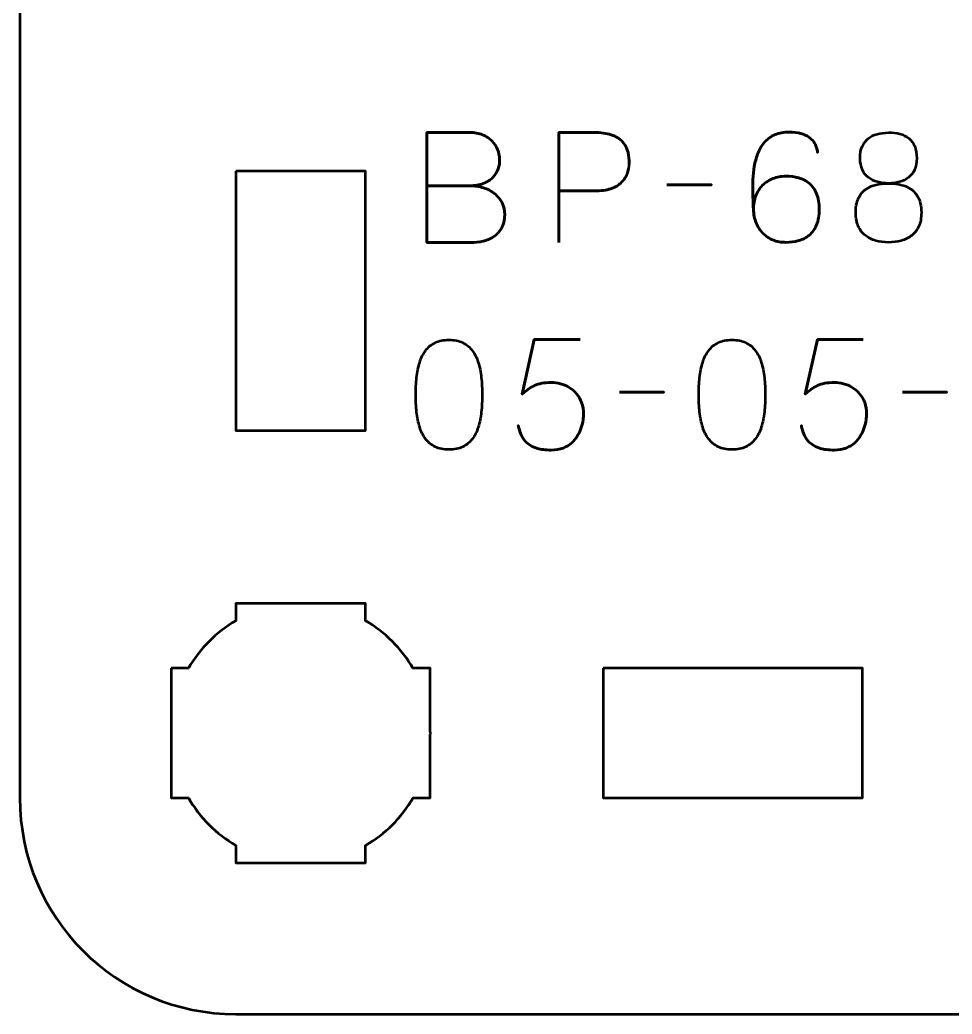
# Model space of a CAD drawing. Header units: centimetres. Extents: x -35.2 to 14.2, y -19.5 to -10.2.
# Drawn here: x -25.15 to -22.992, y -19.5 to -17.2 of the extents above; entities that cross this region are included whole.
import ezdxf

# ---------------------------------------------------------------- set-up
doc = ezdxf.new("R2010")
doc.units = ezdxf.units.CM
doc.header["$MEASUREMENT"] = 0
doc.layers.add('Layer 1', color=7, linetype='Continuous')

msp = doc.modelspace()

# ---------------------------------------------------------------- linework, layer by layer
at = {"layer": 'Layer 1', "lineweight": 53}
for centre, major_axis in [((-20.50001, -14.85001), (0, 3.35)), ((-20.5, -14.85), (0, 3))]:
    msp.add_ellipse(centre, major_axis=major_axis, ratio=1, dxfattribs=at)
for points, knots in [([(-24.64995, -10.19995), (-24.64995, -10.19995), (-16.35005, -10.19995), (-16.35005, -10.19995), (-16.35005, -10.19995), (-16.07305, -10.19995), (-15.84995, -10.42305), (-15.84995, -10.70005), (-15.84995, -10.70005), (-15.84995, -10.70005), (-15.84995, -18.99995), (-15.84995, -18.99995), (-15.84995, -18.99995), (-15.84995, -19.27695), (-16.07305, -19.50005), (-16.35005, -19.50005), (-16.35005, -19.50005), (-16.35005, -19.50005), (-24.64995, -19.50005), (-24.64995, -19.50005), (-24.64995, -19.50005), (-24.92695, -19.50005), (-25.15005, -19.27695), (-25.15005, -18.99995), (-25.15005, -18.99995), (-25.15005, -18.99995), (-25.15005, -10.70005), (-25.15005, -10.70005), (-25.15005, -10.70005), (-25.15005, -10.42305), (-24.92695, -10.19995), (-24.64995, -10.19995)], [0, 0, 0, 0, 0.125, 0.125, 0.125, 0.125, 0.25, 0.25, 0.25, 0.25, 0.375, 0.375, 0.375, 0.375, 0.5, 0.5, 0.5, 0.5, 0.625, 0.625, 0.625, 0.625, 0.75, 0.75, 0.75, 0.75, 0.875, 0.875, 0.875, 0.875, 1, 1, 1, 1]), ([(-24.64995, -17.55), (-24.64995, -17.55), (-24.34995, -17.55), (-24.34995, -17.55), (-24.34995, -17.55), (-24.34995, -17.55), (-24.34995, -18.15), (-24.34995, -18.15), (-24.34995, -18.15), (-24.34995, -18.15), (-24.64995, -18.15), (-24.64995, -18.15), (-24.64995, -18.15), (-24.64995, -18.15), (-24.64995, -17.55), (-24.64995, -17.55)], [0, 0, 0, 0, 0.25, 0.25, 0.25, 0.25, 0.5, 0.5, 0.5, 0.5, 0.75, 0.75, 0.75, 0.75, 1, 1, 1, 1]), ([(-24.80001, -18.69997), (-24.80001, -18.69997), (-24.75981, -18.69997), (-24.75981, -18.69997), (-24.75981, -18.69997), (-24.73348, -18.65445), (-24.69552, -18.61652), (-24.65001, -18.59019), (-24.65001, -18.59019), (-24.65001, -18.59019), (-24.65001, -18.54997), (-24.65001, -18.54997), (-24.65001, -18.54997), (-24.65001, -18.54997), (-24.35001, -18.54997), (-24.35001, -18.54997), (-24.35001, -18.54997), (-24.35001, -18.54997), (-24.35001, -18.59016), (-24.35001, -18.59016), (-24.35001, -18.59016), (-24.30448, -18.61649), (-24.26649, -18.65444), (-24.24013, -18.69997), (-24.24013, -18.69997), (-24.24013, -18.69997), (-24.20001, -18.69997), (-24.20001, -18.69997), (-24.20001, -18.69997), (-24.20001, -18.69997), (-24.20001, -18.84539), (-24.20001, -18.84539), (-24.20001, -18.84539), (-24.20001, -18.84539), (-24.19995, -18.85004), (-24.19995, -18.85004), (-24.19995, -18.85004), (-24.19995, -18.85004), (-24.20001, -18.85468), (-24.20001, -18.85468), (-24.20001, -18.85468), (-24.20001, -18.85468), (-24.20001, -18.99997), (-24.20001, -18.99997), (-24.20001, -18.99997), (-24.20001, -18.99997), (-24.24008, -18.99997), (-24.24008, -18.99997), (-24.24008, -18.99997), (-24.26643, -19.04554), (-24.30443, -19.08355), (-24.35001, -19.10991), (-24.35001, -19.10991), (-24.35001, -19.10991), (-24.35001, -19.14997), (-24.35001, -19.14997), (-24.35001, -19.14997), (-24.35001, -19.14997), (-24.49329, -19.14997), (-24.49329, -19.14997), (-24.49329, -19.14997), (-24.49329, -19.14997), (-24.49996, -19.15005), (-24.49996, -19.15005), (-24.49996, -19.15005), (-24.49996, -19.15005), (-24.50664, -19.14997), (-24.50664, -19.14997), (-24.50664, -19.14997), (-24.50664, -19.14997), (-24.65001, -19.14997), (-24.65001, -19.14997), (-24.65001, -19.14997), (-24.65001, -19.14997), (-24.65001, -19.10987), (-24.65001, -19.10987), (-24.65001, -19.10987), (-24.69555, -19.08351), (-24.73353, -19.04552), (-24.75986, -18.99997), (-24.75986, -18.99997), (-24.75986, -18.99997), (-24.80001, -18.99997), (-24.80001, -18.99997), (-24.80001, -18.99997), (-24.80001, -18.99997), (-24.80001, -18.69997), (-24.80001, -18.69997)], [0, 0, 0, 0, 0.0454545, 0.0454545, 0.0454545, 0.0454545, 0.0909091, 0.0909091, 0.0909091, 0.0909091, 0.1363636, 0.1363636, 0.1363636, 0.1363636, 0.1818182, 0.1818182, 0.1818182, 0.1818182, 0.2272727, 0.2272727, 0.2272727, 0.2272727, 0.2727273, 0.2727273, 0.2727273, 0.2727273, 0.3181818, 0.3181818, 0.3181818, 0.3181818, 0.3636364, 0.3636364, 0.3636364, 0.3636364, 0.4090909, 0.4090909, 0.4090909, 0.4090909, 0.4545455, 0.4545455, 0.4545455, 0.4545455, 0.5, 0.5, 0.5, 0.5, 0.5454545, 0.5454545, 0.5454545, 0.5454545, 0.5909091, 0.5909091, 0.5909091, 0.5909091, 0.6363636, 0.6363636, 0.6363636, 0.6363636, 0.6818182, 0.6818182, 0.6818182, 0.6818182, 0.7272727, 0.7272727, 0.7272727, 0.7272727, 0.7727273, 0.7727273, 0.7727273, 0.7727273, 0.8181818, 0.8181818, 0.8181818, 0.8181818, 0.8636364, 0.8636364, 0.8636364, 0.8636364, 0.9090909, 0.9090909, 0.9090909, 0.9090909, 0.9545455, 0.9545455, 0.9545455, 0.9545455, 1, 1, 1, 1]), ([(-23.8, -18.69995), (-23.8, -18.69995), (-23.2, -18.69995), (-23.2, -18.69995), (-23.2, -18.69995), (-23.2, -18.69995), (-23.2, -18.99995), (-23.2, -18.99995), (-23.2, -18.99995), (-23.2, -18.99995), (-23.8, -18.99995), (-23.8, -18.99995), (-23.8, -18.99995), (-23.8, -18.99995), (-23.8, -18.69995), (-23.8, -18.69995)], [0, 0, 0, 0, 0.25, 0.25, 0.25, 0.25, 0.5, 0.5, 0.5, 0.5, 0.75, 0.75, 0.75, 0.75, 1, 1, 1, 1])]:
    msp.add_open_spline(points, degree=3, knots=knots, dxfattribs=at)
at = {"layer": 'Layer 1', "color": 5, "lineweight": 53}
for points, knots in [([(-24.20787, -17.58389), (-24.20787, -17.58389), (-24.11015, -17.58389), (-24.11015, -17.58389), (-24.11015, -17.58389), (-24.09745, -17.58383), (-24.08663, -17.58207), (-24.07752, -17.5786), (-24.07752, -17.5786), (-24.06846, -17.57519), (-24.06111, -17.57054), (-24.05541, -17.56472), (-24.05541, -17.56472), (-24.04971, -17.5589), (-24.04559, -17.55231), (-24.043, -17.54502), (-24.043, -17.54502), (-24.04048, -17.53779), (-24.0393, -17.53027), (-24.03959, -17.5225), (-24.03959, -17.5225), (-24.03995, -17.51474), (-24.04159, -17.50722), (-24.04453, -17.49987), (-24.04453, -17.49987), (-24.04741, -17.49252), (-24.05176, -17.48587), (-24.05747, -17.47994), (-24.05747, -17.47994), (-24.06317, -17.474), (-24.07029, -17.46929), (-24.07893, -17.46582), (-24.07893, -17.46582), (-24.08757, -17.4623), (-24.09774, -17.46047), (-24.10944, -17.46042), (-24.10944, -17.46042), (-24.10944, -17.46042), (-24.20787, -17.46042), (-24.20787, -17.46042), (-24.20787, -17.46042), (-24.20787, -17.46042), (-24.20787, -17.71477), (-24.20787, -17.71477), (-24.20787, -17.71477), (-24.20787, -17.71477), (-24.09957, -17.71477), (-24.09957, -17.71477), (-24.09957, -17.71477), (-24.08945, -17.71477), (-24.08005, -17.7133), (-24.07134, -17.71042), (-24.07134, -17.71042), (-24.06264, -17.70748), (-24.05506, -17.7033), (-24.04847, -17.69772), (-24.04847, -17.69772), (-24.04195, -17.69219), (-24.03683, -17.68549), (-24.03318, -17.67755), (-24.03318, -17.67755), (-24.02954, -17.66961), (-24.02766, -17.66062), (-24.0276, -17.65056), (-24.0276, -17.65056), (-24.02783, -17.64045), (-24.02995, -17.63134), (-24.03401, -17.62316), (-24.03401, -17.62316), (-24.03806, -17.61499), (-24.04371, -17.608), (-24.051, -17.60212), (-24.051, -17.60212), (-24.05829, -17.59629), (-24.06699, -17.59177), (-24.07699, -17.58865), (-24.07699, -17.58865), (-24.08698, -17.58553), (-24.09804, -17.58395), (-24.11015, -17.58389), (-24.11015, -17.58389), (-24.09804, -17.58395), (-24.08698, -17.58553), (-24.07699, -17.58865), (-24.07699, -17.58865), (-24.06699, -17.59177), (-24.05829, -17.59629), (-24.051, -17.60212), (-24.051, -17.60212), (-24.04371, -17.608), (-24.03806, -17.61499), (-24.03401, -17.62316), (-24.03401, -17.62316), (-24.02995, -17.63134), (-24.02783, -17.64045), (-24.0276, -17.65056), (-24.0276, -17.65056), (-24.02766, -17.66062), (-24.02954, -17.66961), (-24.03318, -17.67755), (-24.03318, -17.67755), (-24.03683, -17.68549), (-24.04195, -17.69219), (-24.04847, -17.69772), (-24.04847, -17.69772), (-24.05506, -17.7033), (-24.06264, -17.70748), (-24.07134, -17.71042), (-24.07134, -17.71042), (-24.08005, -17.7133), (-24.08945, -17.71477), (-24.09957, -17.71477), (-24.09957, -17.71477), (-24.09957, -17.71477), (-24.20787, -17.71477), (-24.20787, -17.71477), (-24.20787, -17.71477), (-24.20787, -17.71477), (-24.20787, -17.46042), (-24.20787, -17.46042), (-24.20787, -17.46042), (-24.20787, -17.46042), (-24.10944, -17.46042), (-24.10944, -17.46042), (-24.10944, -17.46042), (-24.09774, -17.46047), (-24.08757, -17.4623), (-24.07893, -17.46582), (-24.07893, -17.46582), (-24.07029, -17.46929), (-24.06317, -17.474), (-24.05747, -17.47994), (-24.05747, -17.47994), (-24.05176, -17.48587), (-24.04741, -17.49252), (-24.04453, -17.49987), (-24.04453, -17.49987), (-24.04159, -17.50722), (-24.03995, -17.51474), (-24.03959, -17.5225), (-24.03959, -17.5225), (-24.0393, -17.53027), (-24.04048, -17.53779), (-24.043, -17.54502), (-24.043, -17.54502), (-24.04559, -17.55231), (-24.04971, -17.5589), (-24.05541, -17.56472), (-24.05541, -17.56472), (-24.06111, -17.57054), (-24.06846, -17.57519), (-24.07752, -17.5786), (-24.07752, -17.5786), (-24.08663, -17.58207), (-24.09745, -17.58383), (-24.11015, -17.58389), (-24.11015, -17.58389), (-24.11015, -17.58389), (-24.20787, -17.58389), (-24.20787, -17.58389)], [0, 0, 0, 0, 0.025, 0.025, 0.025, 0.025, 0.05, 0.05, 0.05, 0.05, 0.075, 0.075, 0.075, 0.075, 0.1, 0.1, 0.1, 0.1, 0.125, 0.125, 0.125, 0.125, 0.15, 0.15, 0.15, 0.15, 0.175, 0.175, 0.175, 0.175, 0.2, 0.2, 0.2, 0.2, 0.225, 0.225, 0.225, 0.225, 0.25, 0.25, 0.25, 0.25, 0.275, 0.275, 0.275, 0.275, 0.3, 0.3, 0.3, 0.3, 0.325, 0.325, 0.325, 0.325, 0.35, 0.35, 0.35, 0.35, 0.375, 0.375, 0.375, 0.375, 0.4, 0.4, 0.4, 0.4, 0.425, 0.425, 0.425, 0.425, 0.45, 0.45, 0.45, 0.45, 0.475, 0.475, 0.475, 0.475, 0.5, 0.5, 0.5, 0.5, 0.525, 0.525, 0.525, 0.525, 0.55, 0.55, 0.55, 0.55, 0.575, 0.575, 0.575, 0.575, 0.6, 0.6, 0.6, 0.6, 0.625, 0.625, 0.625, 0.625, 0.65, 0.65, 0.65, 0.65, 0.675, 0.675, 0.675, 0.675, 0.7, 0.7, 0.7, 0.7, 0.725, 0.725, 0.725, 0.725, 0.75, 0.75, 0.75, 0.75, 0.775, 0.775, 0.775, 0.775, 0.8, 0.8, 0.8, 0.8, 0.825, 0.825, 0.825, 0.825, 0.85, 0.85, 0.85, 0.85, 0.875, 0.875, 0.875, 0.875, 0.9, 0.9, 0.9, 0.9, 0.925, 0.925, 0.925, 0.925, 0.95, 0.95, 0.95, 0.95, 0.975, 0.975, 0.975, 0.975, 1, 1, 1, 1]), ([(-23.90272, -17.71477), (-23.90272, -17.71477), (-23.90272, -17.46042), (-23.90272, -17.46042), (-23.90272, -17.46042), (-23.90272, -17.46042), (-23.82158, -17.46042), (-23.82158, -17.46042), (-23.82158, -17.46042), (-23.80535, -17.46047), (-23.79201, -17.4623), (-23.78148, -17.46582), (-23.78148, -17.46582), (-23.77101, -17.46929), (-23.76278, -17.47412), (-23.75684, -17.48023), (-23.75684, -17.48023), (-23.75091, -17.48629), (-23.74667, -17.49322), (-23.74409, -17.50104), (-23.74409, -17.50104), (-23.74156, -17.50886), (-23.74009, -17.51704), (-23.73974, -17.52568), (-23.73974, -17.52568), (-23.73932, -17.53432), (-23.74032, -17.54279), (-23.74267, -17.55102), (-23.74267, -17.55102), (-23.74509, -17.55925), (-23.74914, -17.56672), (-23.75496, -17.57342), (-23.75496, -17.57342), (-23.76073, -17.58013), (-23.76855, -17.58548), (-23.77836, -17.58942), (-23.77836, -17.58942), (-23.78818, -17.59341), (-23.80035, -17.59541), (-23.81488, -17.59553), (-23.81488, -17.59553), (-23.81488, -17.59553), (-23.90272, -17.59553), (-23.90272, -17.59553), (-23.90272, -17.59553), (-23.90272, -17.59553), (-23.81488, -17.59553), (-23.81488, -17.59553), (-23.81488, -17.59553), (-23.80065, -17.59541), (-23.7886, -17.59341), (-23.77883, -17.58942), (-23.77883, -17.58942), (-23.76902, -17.58548), (-23.7612, -17.58013), (-23.75532, -17.57342), (-23.75532, -17.57342), (-23.7495, -17.56672), (-23.74532, -17.55925), (-23.74285, -17.55102), (-23.74285, -17.55102), (-23.74038, -17.54279), (-23.73932, -17.53432), (-23.73974, -17.52568), (-23.73974, -17.52568), (-23.74009, -17.51704), (-23.74156, -17.50886), (-23.7442, -17.50104), (-23.7442, -17.50104), (-23.74679, -17.49322), (-23.75114, -17.48629), (-23.75708, -17.48023), (-23.75708, -17.48023), (-23.76308, -17.47412), (-23.77131, -17.46929), (-23.78177, -17.46582), (-23.78177, -17.46582), (-23.7923, -17.4623), (-23.80553, -17.46047), (-23.82158, -17.46042), (-23.82158, -17.46042), (-23.82158, -17.46042), (-23.90272, -17.46042), (-23.90272, -17.46042), (-23.90272, -17.46042), (-23.90272, -17.46042), (-23.90272, -17.71477), (-23.90272, -17.71477)], [0, 0, 0, 0, 0.0454545, 0.0454545, 0.0454545, 0.0454545, 0.0909091, 0.0909091, 0.0909091, 0.0909091, 0.1363636, 0.1363636, 0.1363636, 0.1363636, 0.1818182, 0.1818182, 0.1818182, 0.1818182, 0.2272727, 0.2272727, 0.2272727, 0.2272727, 0.2727273, 0.2727273, 0.2727273, 0.2727273, 0.3181818, 0.3181818, 0.3181818, 0.3181818, 0.3636364, 0.3636364, 0.3636364, 0.3636364, 0.4090909, 0.4090909, 0.4090909, 0.4090909, 0.4545455, 0.4545455, 0.4545455, 0.4545455, 0.5, 0.5, 0.5, 0.5, 0.5454545, 0.5454545, 0.5454545, 0.5454545, 0.5909091, 0.5909091, 0.5909091, 0.5909091, 0.6363636, 0.6363636, 0.6363636, 0.6363636, 0.6818182, 0.6818182, 0.6818182, 0.6818182, 0.7272727, 0.7272727, 0.7272727, 0.7272727, 0.7727273, 0.7727273, 0.7727273, 0.7727273, 0.8181818, 0.8181818, 0.8181818, 0.8181818, 0.8636364, 0.8636364, 0.8636364, 0.8636364, 0.9090909, 0.9090909, 0.9090909, 0.9090909, 0.9545455, 0.9545455, 0.9545455, 0.9545455, 1, 1, 1, 1]), ([(-23.45222, -17.63822), (-23.45216, -17.62669), (-23.45028, -17.61629), (-23.44652, -17.60688), (-23.44652, -17.60688), (-23.44281, -17.59753), (-23.43758, -17.58947), (-23.43082, -17.58271), (-23.43082, -17.58271), (-23.42411, -17.57601), (-23.41618, -17.57084), (-23.40712, -17.56719), (-23.40712, -17.56719), (-23.39807, -17.56354), (-23.38813, -17.56172), (-23.37743, -17.56166), (-23.37743, -17.56166), (-23.36667, -17.5616), (-23.35662, -17.56296), (-23.34727, -17.56566), (-23.34727, -17.56566), (-23.33792, -17.56831), (-23.32975, -17.57266), (-23.32263, -17.57866), (-23.32263, -17.57866), (-23.31552, -17.58459), (-23.30993, -17.59247), (-23.30593, -17.60229), (-23.30593, -17.60229), (-23.30193, -17.61211), (-23.29988, -17.62405), (-23.29982, -17.63822), (-23.29982, -17.63822), (-23.29988, -17.65239), (-23.30193, -17.66432), (-23.30593, -17.67414), (-23.30593, -17.67414), (-23.30993, -17.68396), (-23.31552, -17.69184), (-23.32263, -17.69778), (-23.32263, -17.69778), (-23.32975, -17.70378), (-23.33792, -17.70813), (-23.34727, -17.71077), (-23.34727, -17.71077), (-23.35662, -17.71348), (-23.36667, -17.71483), (-23.37743, -17.71477), (-23.37743, -17.71477), (-23.38813, -17.71471), (-23.39795, -17.71289), (-23.40695, -17.70924), (-23.40695, -17.70924), (-23.41588, -17.7056), (-23.42364, -17.70042), (-23.43029, -17.69366), (-23.43029, -17.69366), (-23.43693, -17.68696), (-23.44216, -17.6789), (-23.44593, -17.6695), (-23.44593, -17.6695), (-23.44975, -17.66015), (-23.45181, -17.64974), (-23.45222, -17.63822), (-23.45222, -17.63822), (-23.45245, -17.6324), (-23.45275, -17.62546), (-23.45316, -17.6174), (-23.45316, -17.6174), (-23.45357, -17.60929), (-23.45381, -17.60047), (-23.45387, -17.591), (-23.45387, -17.591), (-23.45392, -17.58148), (-23.45363, -17.57166), (-23.45287, -17.5616), (-23.45287, -17.5616), (-23.45216, -17.55149), (-23.45075, -17.54156), (-23.44869, -17.53174), (-23.44869, -17.53174), (-23.44663, -17.52198), (-23.44369, -17.51274), (-23.43981, -17.5041), (-23.43981, -17.5041), (-23.43593, -17.49546), (-23.43093, -17.48781), (-23.42476, -17.48117), (-23.42476, -17.48117), (-23.41853, -17.47453), (-23.41094, -17.46929), (-23.40195, -17.46547), (-23.40195, -17.46547), (-23.39295, -17.46171), (-23.38231, -17.45977), (-23.37002, -17.45971), (-23.37002, -17.45971), (-23.35932, -17.45977), (-23.35027, -17.46083), (-23.34274, -17.46289), (-23.34274, -17.46289), (-23.33521, -17.46494), (-23.32904, -17.46771), (-23.3241, -17.47112), (-23.3241, -17.47112), (-23.31922, -17.47459), (-23.31534, -17.47835), (-23.31252, -17.48252), (-23.31252, -17.48252), (-23.3097, -17.48664), (-23.30758, -17.49081), (-23.30629, -17.49499), (-23.30629, -17.49499), (-23.30493, -17.49916), (-23.30405, -17.50304), (-23.3037, -17.50663), (-23.3037, -17.50663), (-23.30405, -17.50304), (-23.30493, -17.49916), (-23.30629, -17.49499), (-23.30629, -17.49499), (-23.30758, -17.49081), (-23.3097, -17.48664), (-23.31252, -17.48252), (-23.31252, -17.48252), (-23.31534, -17.47835), (-23.31922, -17.47459), (-23.3241, -17.47112), (-23.3241, -17.47112), (-23.32904, -17.46771), (-23.33521, -17.46494), (-23.34274, -17.46289), (-23.34274, -17.46289), (-23.35027, -17.46083), (-23.35932, -17.45977), (-23.37002, -17.45971), (-23.37002, -17.45971), (-23.38231, -17.45977), (-23.39295, -17.46171), (-23.40195, -17.46547), (-23.40195, -17.46547), (-23.41094, -17.46929), (-23.41853, -17.47453), (-23.42476, -17.48117), (-23.42476, -17.48117), (-23.43093, -17.48781), (-23.43593, -17.49546), (-23.43981, -17.5041), (-23.43981, -17.5041), (-23.44369, -17.51274), (-23.44663, -17.52198), (-23.44869, -17.53174), (-23.44869, -17.53174), (-23.45075, -17.54156), (-23.45216, -17.55149), (-23.45287, -17.5616), (-23.45287, -17.5616), (-23.45363, -17.57166), (-23.45392, -17.58148), (-23.45387, -17.591), (-23.45387, -17.591), (-23.45381, -17.60047), (-23.45357, -17.60929), (-23.45316, -17.6174), (-23.45316, -17.6174), (-23.45275, -17.62546), (-23.45245, -17.6324), (-23.45222, -17.63822), (-23.45222, -17.63822), (-23.45181, -17.64974), (-23.44975, -17.66015), (-23.44593, -17.6695), (-23.44593, -17.6695), (-23.44216, -17.6789), (-23.43693, -17.68696), (-23.43029, -17.69366), (-23.43029, -17.69366), (-23.42364, -17.70042), (-23.41588, -17.7056), (-23.40695, -17.70924), (-23.40695, -17.70924), (-23.39795, -17.71289), (-23.38813, -17.71471), (-23.37743, -17.71477), (-23.37743, -17.71477), (-23.36667, -17.71483), (-23.35662, -17.71348), (-23.34727, -17.71077), (-23.34727, -17.71077), (-23.33792, -17.70813), (-23.32975, -17.70378), (-23.32263, -17.69778), (-23.32263, -17.69778), (-23.31552, -17.69184), (-23.30993, -17.68396), (-23.30593, -17.67414), (-23.30593, -17.67414), (-23.30193, -17.66432), (-23.29988, -17.65239), (-23.29982, -17.63822), (-23.29982, -17.63822), (-23.29988, -17.62405), (-23.30193, -17.61211), (-23.30593, -17.60229), (-23.30593, -17.60229), (-23.30993, -17.59247), (-23.31552, -17.58459), (-23.32263, -17.57866), (-23.32263, -17.57866), (-23.32975, -17.57266), (-23.33792, -17.56831), (-23.34727, -17.56566), (-23.34727, -17.56566), (-23.35662, -17.56296), (-23.36667, -17.5616), (-23.37743, -17.56166), (-23.37743, -17.56166), (-23.38813, -17.56172), (-23.39807, -17.56354), (-23.40712, -17.56719), (-23.40712, -17.56719), (-23.41618, -17.57084), (-23.42411, -17.57601), (-23.43082, -17.58271), (-23.43082, -17.58271), (-23.43758, -17.58947), (-23.44281, -17.59753), (-23.44652, -17.60688), (-23.44652, -17.60688), (-23.45028, -17.61629), (-23.45216, -17.62669), (-23.45222, -17.63822)], [0, 0, 0, 0, 0.0172414, 0.0172414, 0.0172414, 0.0172414, 0.0344828, 0.0344828, 0.0344828, 0.0344828, 0.0517241, 0.0517241, 0.0517241, 0.0517241, 0.0689655, 0.0689655, 0.0689655, 0.0689655, 0.0862069, 0.0862069, 0.0862069, 0.0862069, 0.1034483, 0.1034483, 0.1034483, 0.1034483, 0.1206897, 0.1206897, 0.1206897, 0.1206897, 0.137931, 0.137931, 0.137931, 0.137931, 0.1551724, 0.1551724, 0.1551724, 0.1551724, 0.1724138, 0.1724138, 0.1724138, 0.1724138, 0.1896552, 0.1896552, 0.1896552, 0.1896552, 0.2068966, 0.2068966, 0.2068966, 0.2068966, 0.2241379, 0.2241379, 0.2241379, 0.2241379, 0.2413793, 0.2413793, 0.2413793, 0.2413793, 0.2586207, 0.2586207, 0.2586207, 0.2586207, 0.2758621, 0.2758621, 0.2758621, 0.2758621, 0.2931034, 0.2931034, 0.2931034, 0.2931034, 0.3103448, 0.3103448, 0.3103448, 0.3103448, 0.3275862, 0.3275862, 0.3275862, 0.3275862, 0.3448276, 0.3448276, 0.3448276, 0.3448276, 0.362069, 0.362069, 0.362069, 0.362069, 0.3793103, 0.3793103, 0.3793103, 0.3793103, 0.3965517, 0.3965517, 0.3965517, 0.3965517, 0.4137931, 0.4137931, 0.4137931, 0.4137931, 0.4310345, 0.4310345, 0.4310345, 0.4310345, 0.4482759, 0.4482759, 0.4482759, 0.4482759, 0.4655172, 0.4655172, 0.4655172, 0.4655172, 0.4827586, 0.4827586, 0.4827586, 0.4827586, 0.5, 0.5, 0.5, 0.5, 0.5172414, 0.5172414, 0.5172414, 0.5172414, 0.5344828, 0.5344828, 0.5344828, 0.5344828, 0.5517241, 0.5517241, 0.5517241, 0.5517241, 0.5689655, 0.5689655, 0.5689655, 0.5689655, 0.5862069, 0.5862069, 0.5862069, 0.5862069, 0.6034483, 0.6034483, 0.6034483, 0.6034483, 0.6206897, 0.6206897, 0.6206897, 0.6206897, 0.637931, 0.637931, 0.637931, 0.637931, 0.6551724, 0.6551724, 0.6551724, 0.6551724, 0.6724138, 0.6724138, 0.6724138, 0.6724138, 0.6896552, 0.6896552, 0.6896552, 0.6896552, 0.7068966, 0.7068966, 0.7068966, 0.7068966, 0.7241379, 0.7241379, 0.7241379, 0.7241379, 0.7413793, 0.7413793, 0.7413793, 0.7413793, 0.7586207, 0.7586207, 0.7586207, 0.7586207, 0.7758621, 0.7758621, 0.7758621, 0.7758621, 0.7931034, 0.7931034, 0.7931034, 0.7931034, 0.8103448, 0.8103448, 0.8103448, 0.8103448, 0.8275862, 0.8275862, 0.8275862, 0.8275862, 0.8448276, 0.8448276, 0.8448276, 0.8448276, 0.862069, 0.862069, 0.862069, 0.862069, 0.8793103, 0.8793103, 0.8793103, 0.8793103, 0.8965517, 0.8965517, 0.8965517, 0.8965517, 0.9137931, 0.9137931, 0.9137931, 0.9137931, 0.9310345, 0.9310345, 0.9310345, 0.9310345, 0.9482759, 0.9482759, 0.9482759, 0.9482759, 0.9655172, 0.9655172, 0.9655172, 0.9655172, 0.9827586, 0.9827586, 0.9827586, 0.9827586, 1, 1, 1, 1]), ([(-23.13965, -17.57824), (-23.1306, -17.57824), (-23.12213, -17.57719), (-23.11419, -17.57507), (-23.11419, -17.57507), (-23.10631, -17.57289), (-23.09938, -17.56948), (-23.09332, -17.56484), (-23.09332, -17.56484), (-23.08732, -17.56019), (-23.08262, -17.55414), (-23.07921, -17.54667), (-23.07921, -17.54667), (-23.0758, -17.53926), (-23.07409, -17.53027), (-23.07403, -17.51968), (-23.07403, -17.51968), (-23.07409, -17.5091), (-23.07574, -17.50004), (-23.07897, -17.49252), (-23.07897, -17.49252), (-23.08221, -17.48499), (-23.08679, -17.47882), (-23.09267, -17.47406), (-23.09267, -17.47406), (-23.09855, -17.46935), (-23.10549, -17.46588), (-23.11349, -17.46371), (-23.11349, -17.46371), (-23.12143, -17.46153), (-23.13019, -17.46059), (-23.13965, -17.46077), (-23.13965, -17.46077), (-23.14912, -17.46089), (-23.15788, -17.46212), (-23.16582, -17.4643), (-23.16582, -17.4643), (-23.17381, -17.46653), (-23.18075, -17.46994), (-23.18663, -17.47459), (-23.18663, -17.47459), (-23.19251, -17.47923), (-23.1971, -17.48529), (-23.20033, -17.49269), (-23.20033, -17.49269), (-23.20356, -17.50016), (-23.20521, -17.5091), (-23.20527, -17.51968), (-23.20527, -17.51968), (-23.20521, -17.53027), (-23.20351, -17.53926), (-23.2001, -17.54667), (-23.2001, -17.54667), (-23.19668, -17.55414), (-23.19198, -17.56019), (-23.18593, -17.56484), (-23.18593, -17.56484), (-23.17993, -17.56948), (-23.17299, -17.57289), (-23.16511, -17.57507), (-23.16511, -17.57507), (-23.15717, -17.57719), (-23.14871, -17.57824), (-23.13965, -17.57824)], [0, 0, 0, 0, 0.0625, 0.0625, 0.0625, 0.0625, 0.125, 0.125, 0.125, 0.125, 0.1875, 0.1875, 0.1875, 0.1875, 0.25, 0.25, 0.25, 0.25, 0.3125, 0.3125, 0.3125, 0.3125, 0.375, 0.375, 0.375, 0.375, 0.4375, 0.4375, 0.4375, 0.4375, 0.5, 0.5, 0.5, 0.5, 0.5625, 0.5625, 0.5625, 0.5625, 0.625, 0.625, 0.625, 0.625, 0.6875, 0.6875, 0.6875, 0.6875, 0.75, 0.75, 0.75, 0.75, 0.8125, 0.8125, 0.8125, 0.8125, 0.875, 0.875, 0.875, 0.875, 0.9375, 0.9375, 0.9375, 0.9375, 1, 1, 1, 1]), ([(-23.13965, -17.57824), (-23.1306, -17.57824), (-23.12213, -17.57719), (-23.11419, -17.57507), (-23.11419, -17.57507), (-23.10631, -17.57289), (-23.09938, -17.56948), (-23.09332, -17.56484), (-23.09332, -17.56484), (-23.08732, -17.56019), (-23.08262, -17.55414), (-23.07921, -17.54667), (-23.07921, -17.54667), (-23.0758, -17.53926), (-23.07409, -17.53027), (-23.07403, -17.51968), (-23.07403, -17.51968), (-23.07409, -17.5091), (-23.07574, -17.50004), (-23.07897, -17.49252), (-23.07897, -17.49252), (-23.08221, -17.48499), (-23.08679, -17.47882), (-23.09267, -17.47406), (-23.09267, -17.47406), (-23.09855, -17.46935), (-23.10549, -17.46588), (-23.11349, -17.46371), (-23.11349, -17.46371), (-23.12143, -17.46153), (-23.13019, -17.46059), (-23.13965, -17.46077), (-23.13965, -17.46077), (-23.14912, -17.46089), (-23.15788, -17.46212), (-23.16582, -17.4643), (-23.16582, -17.4643), (-23.17381, -17.46653), (-23.18075, -17.46994), (-23.18663, -17.47459), (-23.18663, -17.47459), (-23.19251, -17.47923), (-23.1971, -17.48529), (-23.20033, -17.49269), (-23.20033, -17.49269), (-23.20356, -17.50016), (-23.20521, -17.5091), (-23.20527, -17.51968), (-23.20527, -17.51968), (-23.20521, -17.53027), (-23.20351, -17.53926), (-23.2001, -17.54667), (-23.2001, -17.54667), (-23.19668, -17.55414), (-23.19198, -17.56019), (-23.18593, -17.56484), (-23.18593, -17.56484), (-23.17993, -17.56948), (-23.17299, -17.57289), (-23.16511, -17.57507), (-23.16511, -17.57507), (-23.15717, -17.57719), (-23.14871, -17.57824), (-23.13965, -17.57824)], [0, 0, 0, 0, 0.0625, 0.0625, 0.0625, 0.0625, 0.125, 0.125, 0.125, 0.125, 0.1875, 0.1875, 0.1875, 0.1875, 0.25, 0.25, 0.25, 0.25, 0.3125, 0.3125, 0.3125, 0.3125, 0.375, 0.375, 0.375, 0.375, 0.4375, 0.4375, 0.4375, 0.4375, 0.5, 0.5, 0.5, 0.5, 0.5625, 0.5625, 0.5625, 0.5625, 0.625, 0.625, 0.625, 0.625, 0.6875, 0.6875, 0.6875, 0.6875, 0.75, 0.75, 0.75, 0.75, 0.8125, 0.8125, 0.8125, 0.8125, 0.875, 0.875, 0.875, 0.875, 0.9375, 0.9375, 0.9375, 0.9375, 1, 1, 1, 1]), ([(-23.65225, -17.58177), (-23.65225, -17.58177), (-23.54959, -17.58177), (-23.54959, -17.58177), (-23.54959, -17.58177), (-23.54959, -17.58177), (-23.65225, -17.58177), (-23.65225, -17.58177)], [0, 0, 0, 0, 0.5, 0.5, 0.5, 0.5, 1, 1, 1, 1]), ([(-23.13965, -17.71477), (-23.12907, -17.71477), (-23.11919, -17.71354), (-23.11002, -17.71095), (-23.11002, -17.71095), (-23.10085, -17.70836), (-23.09279, -17.7043), (-23.08579, -17.69878), (-23.08579, -17.69878), (-23.07886, -17.69331), (-23.07339, -17.68625), (-23.06945, -17.67755), (-23.06945, -17.67755), (-23.06551, -17.66891), (-23.06351, -17.6585), (-23.06345, -17.64633), (-23.06345, -17.64633), (-23.06357, -17.63016), (-23.06674, -17.61705), (-23.07304, -17.60705), (-23.07304, -17.60705), (-23.07933, -17.597), (-23.08815, -17.58971), (-23.09949, -17.58506), (-23.09949, -17.58506), (-23.1109, -17.58048), (-23.12425, -17.57819), (-23.13965, -17.57824), (-23.13965, -17.57824), (-23.155, -17.57819), (-23.1684, -17.58048), (-23.17969, -17.58506), (-23.17969, -17.58506), (-23.19104, -17.58971), (-23.1998, -17.597), (-23.20603, -17.60705), (-23.20603, -17.60705), (-23.21227, -17.61705), (-23.21544, -17.63016), (-23.2155, -17.64633), (-23.2155, -17.64633), (-23.21544, -17.6585), (-23.21344, -17.66891), (-23.2095, -17.67755), (-23.2095, -17.67755), (-23.20556, -17.68625), (-23.20015, -17.69331), (-23.19316, -17.69878), (-23.19316, -17.69878), (-23.18622, -17.7043), (-23.17822, -17.70836), (-23.16905, -17.71095), (-23.16905, -17.71095), (-23.15994, -17.71354), (-23.15012, -17.71477), (-23.13965, -17.71477)], [0, 0, 0, 0, 0.0714286, 0.0714286, 0.0714286, 0.0714286, 0.1428571, 0.1428571, 0.1428571, 0.1428571, 0.2142857, 0.2142857, 0.2142857, 0.2142857, 0.2857143, 0.2857143, 0.2857143, 0.2857143, 0.3571429, 0.3571429, 0.3571429, 0.3571429, 0.4285714, 0.4285714, 0.4285714, 0.4285714, 0.5, 0.5, 0.5, 0.5, 0.5714286, 0.5714286, 0.5714286, 0.5714286, 0.6428571, 0.6428571, 0.6428571, 0.6428571, 0.7142857, 0.7142857, 0.7142857, 0.7142857, 0.7857143, 0.7857143, 0.7857143, 0.7857143, 0.8571429, 0.8571429, 0.8571429, 0.8571429, 0.9285714, 0.9285714, 0.9285714, 0.9285714, 1, 1, 1, 1]), ([(-23.13965, -17.71477), (-23.12907, -17.71477), (-23.11919, -17.71354), (-23.11002, -17.71095), (-23.11002, -17.71095), (-23.10085, -17.70836), (-23.09279, -17.7043), (-23.08579, -17.69878), (-23.08579, -17.69878), (-23.07886, -17.69331), (-23.07339, -17.68625), (-23.06945, -17.67755), (-23.06945, -17.67755), (-23.06551, -17.66891), (-23.06351, -17.6585), (-23.06345, -17.64633), (-23.06345, -17.64633), (-23.06357, -17.63016), (-23.06674, -17.61705), (-23.07304, -17.60705), (-23.07304, -17.60705), (-23.07933, -17.597), (-23.08815, -17.58971), (-23.09949, -17.58506), (-23.09949, -17.58506), (-23.1109, -17.58048), (-23.12425, -17.57819), (-23.13965, -17.57824), (-23.13965, -17.57824), (-23.155, -17.57819), (-23.1684, -17.58048), (-23.17969, -17.58506), (-23.17969, -17.58506), (-23.19104, -17.58971), (-23.1998, -17.597), (-23.20603, -17.60705), (-23.20603, -17.60705), (-23.21227, -17.61705), (-23.21544, -17.63016), (-23.2155, -17.64633), (-23.2155, -17.64633), (-23.21544, -17.6585), (-23.21344, -17.66891), (-23.2095, -17.67755), (-23.2095, -17.67755), (-23.20556, -17.68625), (-23.20015, -17.69331), (-23.19316, -17.69878), (-23.19316, -17.69878), (-23.18622, -17.7043), (-23.17822, -17.70836), (-23.16905, -17.71095), (-23.16905, -17.71095), (-23.15994, -17.71354), (-23.15012, -17.71477), (-23.13965, -17.71477)], [0, 0, 0, 0, 0.0714286, 0.0714286, 0.0714286, 0.0714286, 0.1428571, 0.1428571, 0.1428571, 0.1428571, 0.2142857, 0.2142857, 0.2142857, 0.2142857, 0.2857143, 0.2857143, 0.2857143, 0.2857143, 0.3571429, 0.3571429, 0.3571429, 0.3571429, 0.4285714, 0.4285714, 0.4285714, 0.4285714, 0.5, 0.5, 0.5, 0.5, 0.5714286, 0.5714286, 0.5714286, 0.5714286, 0.6428571, 0.6428571, 0.6428571, 0.6428571, 0.7142857, 0.7142857, 0.7142857, 0.7142857, 0.7857143, 0.7857143, 0.7857143, 0.7857143, 0.8571429, 0.8571429, 0.8571429, 0.8571429, 0.9285714, 0.9285714, 0.9285714, 0.9285714, 1, 1, 1, 1]), ([(-24.15689, -18.19419), (-24.14455, -18.19413), (-24.1339, -18.19196), (-24.12503, -18.18772), (-24.12503, -18.18772), (-24.11621, -18.18349), (-24.10886, -18.17743), (-24.10298, -18.16973), (-24.10298, -18.16973), (-24.09716, -18.16197), (-24.09257, -18.1528), (-24.08916, -18.14221), (-24.08916, -18.14221), (-24.08581, -18.13163), (-24.0834, -18.12005), (-24.08205, -18.10735), (-24.08205, -18.10735), (-24.08063, -18.09465), (-24.07993, -18.0813), (-24.07999, -18.06719), (-24.07999, -18.06719), (-24.07993, -18.05314), (-24.08063, -18.03979), (-24.08205, -18.02715), (-24.08205, -18.02715), (-24.0834, -18.01451), (-24.08581, -18.00287), (-24.08916, -17.99228), (-24.08916, -17.99228), (-24.09257, -17.98176), (-24.09716, -17.97259), (-24.10298, -17.96477), (-24.10298, -17.96477), (-24.10886, -17.957), (-24.11621, -17.95095), (-24.12503, -17.94671), (-24.12503, -17.94671), (-24.1339, -17.94242), (-24.14455, -17.94025), (-24.15689, -17.94019), (-24.15689, -17.94019), (-24.16924, -17.94025), (-24.17988, -17.94242), (-24.18876, -17.94671), (-24.18876, -17.94671), (-24.19758, -17.95095), (-24.20493, -17.957), (-24.21081, -17.96477), (-24.21081, -17.96477), (-24.21663, -17.97259), (-24.22122, -17.98176), (-24.22463, -17.99228), (-24.22463, -17.99228), (-24.22798, -18.00287), (-24.23039, -18.01451), (-24.23174, -18.02715), (-24.23174, -18.02715), (-24.23315, -18.03979), (-24.23386, -18.05314), (-24.2338, -18.06719), (-24.2338, -18.06719), (-24.23386, -18.0813), (-24.23315, -18.09465), (-24.23174, -18.10735), (-24.23174, -18.10735), (-24.23039, -18.12005), (-24.22798, -18.13163), (-24.22463, -18.14221), (-24.22463, -18.14221), (-24.22122, -18.1528), (-24.21663, -18.16197), (-24.21081, -18.16973), (-24.21081, -18.16973), (-24.20493, -18.17743), (-24.19758, -18.18349), (-24.18876, -18.18772), (-24.18876, -18.18772), (-24.17988, -18.19196), (-24.16924, -18.19413), (-24.15689, -18.19419)], [0, 0, 0, 0, 0.05, 0.05, 0.05, 0.05, 0.1, 0.1, 0.1, 0.1, 0.15, 0.15, 0.15, 0.15, 0.2, 0.2, 0.2, 0.2, 0.25, 0.25, 0.25, 0.25, 0.3, 0.3, 0.3, 0.3, 0.35, 0.35, 0.35, 0.35, 0.4, 0.4, 0.4, 0.4, 0.45, 0.45, 0.45, 0.45, 0.5, 0.5, 0.5, 0.5, 0.55, 0.55, 0.55, 0.55, 0.6, 0.6, 0.6, 0.6, 0.65, 0.65, 0.65, 0.65, 0.7, 0.7, 0.7, 0.7, 0.75, 0.75, 0.75, 0.75, 0.8, 0.8, 0.8, 0.8, 0.85, 0.85, 0.85, 0.85, 0.9, 0.9, 0.9, 0.9, 0.95, 0.95, 0.95, 0.95, 1, 1, 1, 1]), ([(-24.15689, -18.19419), (-24.14455, -18.19413), (-24.1339, -18.19196), (-24.12503, -18.18772), (-24.12503, -18.18772), (-24.11621, -18.18349), (-24.10886, -18.17743), (-24.10298, -18.16973), (-24.10298, -18.16973), (-24.09716, -18.16197), (-24.09257, -18.1528), (-24.08916, -18.14221), (-24.08916, -18.14221), (-24.08581, -18.13163), (-24.0834, -18.12005), (-24.08205, -18.10735), (-24.08205, -18.10735), (-24.08063, -18.09465), (-24.07993, -18.0813), (-24.07999, -18.06719), (-24.07999, -18.06719), (-24.07993, -18.05314), (-24.08063, -18.03979), (-24.08205, -18.02715), (-24.08205, -18.02715), (-24.0834, -18.01451), (-24.08581, -18.00287), (-24.08916, -17.99228), (-24.08916, -17.99228), (-24.09257, -17.98176), (-24.09716, -17.97259), (-24.10298, -17.96477), (-24.10298, -17.96477), (-24.10886, -17.957), (-24.11621, -17.95095), (-24.12503, -17.94671), (-24.12503, -17.94671), (-24.1339, -17.94242), (-24.14455, -17.94025), (-24.15689, -17.94019), (-24.15689, -17.94019), (-24.16924, -17.94025), (-24.17988, -17.94242), (-24.18876, -17.94671), (-24.18876, -17.94671), (-24.19758, -17.95095), (-24.20493, -17.957), (-24.21081, -17.96477), (-24.21081, -17.96477), (-24.21663, -17.97259), (-24.22122, -17.98176), (-24.22463, -17.99228), (-24.22463, -17.99228), (-24.22798, -18.00287), (-24.23039, -18.01451), (-24.23174, -18.02715), (-24.23174, -18.02715), (-24.23315, -18.03979), (-24.23386, -18.05314), (-24.2338, -18.06719), (-24.2338, -18.06719), (-24.23386, -18.0813), (-24.23315, -18.09465), (-24.23174, -18.10735), (-24.23174, -18.10735), (-24.23039, -18.12005), (-24.22798, -18.13163), (-24.22463, -18.14221), (-24.22463, -18.14221), (-24.22122, -18.1528), (-24.21663, -18.16197), (-24.21081, -18.16973), (-24.21081, -18.16973), (-24.20493, -18.17743), (-24.19758, -18.18349), (-24.18876, -18.18772), (-24.18876, -18.18772), (-24.17988, -18.19196), (-24.16924, -18.19413), (-24.15689, -18.19419)], [0, 0, 0, 0, 0.05, 0.05, 0.05, 0.05, 0.1, 0.1, 0.1, 0.1, 0.15, 0.15, 0.15, 0.15, 0.2, 0.2, 0.2, 0.2, 0.25, 0.25, 0.25, 0.25, 0.3, 0.3, 0.3, 0.3, 0.35, 0.35, 0.35, 0.35, 0.4, 0.4, 0.4, 0.4, 0.45, 0.45, 0.45, 0.45, 0.5, 0.5, 0.5, 0.5, 0.55, 0.55, 0.55, 0.55, 0.6, 0.6, 0.6, 0.6, 0.65, 0.65, 0.65, 0.65, 0.7, 0.7, 0.7, 0.7, 0.75, 0.75, 0.75, 0.75, 0.8, 0.8, 0.8, 0.8, 0.85, 0.85, 0.85, 0.85, 0.9, 0.9, 0.9, 0.9, 0.95, 0.95, 0.95, 0.95, 1, 1, 1, 1]), ([(-23.8535, -17.93984), (-23.8535, -17.93984), (-23.95934, -17.93984), (-23.95934, -17.93984), (-23.95934, -17.93984), (-23.95934, -17.93984), (-23.98756, -18.06613), (-23.98756, -18.06613), (-23.98756, -18.06613), (-23.98262, -18.0619), (-23.97792, -18.05808), (-23.97339, -18.05472), (-23.97339, -18.05472), (-23.96892, -18.05137), (-23.96422, -18.04855), (-23.95922, -18.0462), (-23.95922, -18.0462), (-23.95428, -18.04385), (-23.94864, -18.04208), (-23.94229, -18.04085), (-23.94229, -18.04085), (-23.936, -18.03961), (-23.92847, -18.03897), (-23.91983, -18.03897), (-23.91983, -18.03897), (-23.91277, -18.03897), (-23.90572, -18.03991), (-23.89866, -18.04185), (-23.89866, -18.04185), (-23.8916, -18.04373), (-23.8849, -18.04661), (-23.87855, -18.05043), (-23.87855, -18.05043), (-23.87214, -18.05431), (-23.8665, -18.05913), (-23.86156, -18.06495), (-23.86156, -18.06495), (-23.85656, -18.07078), (-23.85262, -18.0776), (-23.8498, -18.08542), (-23.8498, -18.08542), (-23.84692, -18.09324), (-23.84545, -18.10211), (-23.84539, -18.11199), (-23.84539, -18.11199), (-23.84533, -18.11564), (-23.84574, -18.12022), (-23.84657, -18.12563), (-23.84657, -18.12563), (-23.84733, -18.13104), (-23.84874, -18.13692), (-23.85074, -18.14315), (-23.85074, -18.14315), (-23.85274, -18.14939), (-23.85556, -18.15556), (-23.85915, -18.16168), (-23.85915, -18.16168), (-23.86273, -18.16779), (-23.86732, -18.17338), (-23.87285, -18.17843), (-23.87285, -18.17843), (-23.87837, -18.18349), (-23.88508, -18.18755), (-23.8929, -18.1906), (-23.8929, -18.1906), (-23.90078, -18.1936), (-23.91001, -18.19519), (-23.92053, -18.19525), (-23.92053, -18.19525), (-23.93311, -18.19519), (-23.9437, -18.19384), (-23.95228, -18.19131), (-23.95228, -18.19131), (-23.96087, -18.18872), (-23.96786, -18.18537), (-23.97327, -18.18114), (-23.97327, -18.18114), (-23.97874, -18.1769), (-23.98297, -18.17226), (-23.98603, -18.1672), (-23.98603, -18.1672), (-23.98909, -18.16215), (-23.99138, -18.15709), (-23.99291, -18.15203), (-23.99291, -18.15203), (-23.99444, -18.14698), (-23.99562, -18.14233), (-23.99638, -18.1381), (-23.99638, -18.1381), (-23.99562, -18.14233), (-23.99444, -18.14698), (-23.99291, -18.15203), (-23.99291, -18.15203), (-23.99138, -18.15709), (-23.98909, -18.16215), (-23.98603, -18.1672), (-23.98603, -18.1672), (-23.98297, -18.17226), (-23.97874, -18.1769), (-23.97327, -18.18114), (-23.97327, -18.18114), (-23.96786, -18.18537), (-23.96087, -18.18872), (-23.95228, -18.19131), (-23.95228, -18.19131), (-23.9437, -18.19384), (-23.93311, -18.19519), (-23.92053, -18.19525), (-23.92053, -18.19525), (-23.91001, -18.19519), (-23.90078, -18.1936), (-23.8929, -18.1906), (-23.8929, -18.1906), (-23.88508, -18.18755), (-23.87837, -18.18349), (-23.87285, -18.17843), (-23.87285, -18.17843), (-23.86732, -18.17338), (-23.86273, -18.16779), (-23.85915, -18.16168), (-23.85915, -18.16168), (-23.85556, -18.15556), (-23.85274, -18.14939), (-23.85074, -18.14315), (-23.85074, -18.14315), (-23.84874, -18.13692), (-23.84733, -18.13104), (-23.84657, -18.12563), (-23.84657, -18.12563), (-23.84574, -18.12022), (-23.84533, -18.11564), (-23.84539, -18.11199), (-23.84539, -18.11199), (-23.84545, -18.10211), (-23.84692, -18.09324), (-23.8498, -18.08542), (-23.8498, -18.08542), (-23.85262, -18.0776), (-23.85656, -18.07078), (-23.86156, -18.06495), (-23.86156, -18.06495), (-23.8665, -18.05913), (-23.87214, -18.05431), (-23.87855, -18.05043), (-23.87855, -18.05043), (-23.8849, -18.04661), (-23.8916, -18.04373), (-23.89866, -18.04185), (-23.89866, -18.04185), (-23.90572, -18.03991), (-23.91277, -18.03897), (-23.91983, -18.03897), (-23.91983, -18.03897), (-23.92847, -18.03897), (-23.936, -18.03961), (-23.94229, -18.04085), (-23.94229, -18.04085), (-23.94864, -18.04208), (-23.95428, -18.04385), (-23.95922, -18.0462), (-23.95922, -18.0462), (-23.96422, -18.04855), (-23.96892, -18.05137), (-23.97339, -18.05472), (-23.97339, -18.05472), (-23.97792, -18.05808), (-23.98262, -18.0619), (-23.98756, -18.06613), (-23.98756, -18.06613), (-23.98756, -18.06613), (-23.95934, -17.93984), (-23.95934, -17.93984), (-23.95934, -17.93984), (-23.95934, -17.93984), (-23.8535, -17.93984), (-23.8535, -17.93984)], [0, 0, 0, 0, 0.0227273, 0.0227273, 0.0227273, 0.0227273, 0.0454545, 0.0454545, 0.0454545, 0.0454545, 0.0681818, 0.0681818, 0.0681818, 0.0681818, 0.0909091, 0.0909091, 0.0909091, 0.0909091, 0.1136364, 0.1136364, 0.1136364, 0.1136364, 0.1363636, 0.1363636, 0.1363636, 0.1363636, 0.1590909, 0.1590909, 0.1590909, 0.1590909, 0.1818182, 0.1818182, 0.1818182, 0.1818182, 0.2045455, 0.2045455, 0.2045455, 0.2045455, 0.2272727, 0.2272727, 0.2272727, 0.2272727, 0.25, 0.25, 0.25, 0.25, 0.2727273, 0.2727273, 0.2727273, 0.2727273, 0.2954545, 0.2954545, 0.2954545, 0.2954545, 0.3181818, 0.3181818, 0.3181818, 0.3181818, 0.3409091, 0.3409091, 0.3409091, 0.3409091, 0.3636364, 0.3636364, 0.3636364, 0.3636364, 0.3863636, 0.3863636, 0.3863636, 0.3863636, 0.4090909, 0.4090909, 0.4090909, 0.4090909, 0.4318182, 0.4318182, 0.4318182, 0.4318182, 0.4545455, 0.4545455, 0.4545455, 0.4545455, 0.4772727, 0.4772727, 0.4772727, 0.4772727, 0.5, 0.5, 0.5, 0.5, 0.5227273, 0.5227273, 0.5227273, 0.5227273, 0.5454545, 0.5454545, 0.5454545, 0.5454545, 0.5681818, 0.5681818, 0.5681818, 0.5681818, 0.5909091, 0.5909091, 0.5909091, 0.5909091, 0.6136364, 0.6136364, 0.6136364, 0.6136364, 0.6363636, 0.6363636, 0.6363636, 0.6363636, 0.6590909, 0.6590909, 0.6590909, 0.6590909, 0.6818182, 0.6818182, 0.6818182, 0.6818182, 0.7045455, 0.7045455, 0.7045455, 0.7045455, 0.7272727, 0.7272727, 0.7272727, 0.7272727, 0.75, 0.75, 0.75, 0.75, 0.7727273, 0.7727273, 0.7727273, 0.7727273, 0.7954545, 0.7954545, 0.7954545, 0.7954545, 0.8181818, 0.8181818, 0.8181818, 0.8181818, 0.8409091, 0.8409091, 0.8409091, 0.8409091, 0.8636364, 0.8636364, 0.8636364, 0.8636364, 0.8863636, 0.8863636, 0.8863636, 0.8863636, 0.9090909, 0.9090909, 0.9090909, 0.9090909, 0.9318182, 0.9318182, 0.9318182, 0.9318182, 0.9545455, 0.9545455, 0.9545455, 0.9545455, 0.9772727, 0.9772727, 0.9772727, 0.9772727, 1, 1, 1, 1]), ([(-23.50177, -18.19419), (-23.48943, -18.19413), (-23.47878, -18.19196), (-23.46991, -18.18772), (-23.46991, -18.18772), (-23.46109, -18.18349), (-23.45374, -18.17743), (-23.44786, -18.16973), (-23.44786, -18.16973), (-23.44204, -18.16197), (-23.43745, -18.1528), (-23.43404, -18.14221), (-23.43404, -18.14221), (-23.43069, -18.13163), (-23.42828, -18.12005), (-23.42693, -18.10735), (-23.42693, -18.10735), (-23.42551, -18.09465), (-23.42481, -18.0813), (-23.42487, -18.06719), (-23.42487, -18.06719), (-23.42481, -18.05314), (-23.42551, -18.03979), (-23.42693, -18.02715), (-23.42693, -18.02715), (-23.42828, -18.01451), (-23.43069, -18.00287), (-23.43404, -17.99228), (-23.43404, -17.99228), (-23.43745, -17.98176), (-23.44204, -17.97259), (-23.44786, -17.96477), (-23.44786, -17.96477), (-23.45374, -17.957), (-23.46109, -17.95095), (-23.46991, -17.94671), (-23.46991, -17.94671), (-23.47878, -17.94242), (-23.48943, -17.94025), (-23.50177, -17.94019), (-23.50177, -17.94019), (-23.51412, -17.94025), (-23.52476, -17.94242), (-23.53364, -17.94671), (-23.53364, -17.94671), (-23.54246, -17.95095), (-23.54981, -17.957), (-23.55569, -17.96477), (-23.55569, -17.96477), (-23.56151, -17.97259), (-23.5661, -17.98176), (-23.56951, -17.99228), (-23.56951, -17.99228), (-23.57286, -18.00287), (-23.57527, -18.01451), (-23.57662, -18.02715), (-23.57662, -18.02715), (-23.57803, -18.03979), (-23.57874, -18.05314), (-23.57868, -18.06719), (-23.57868, -18.06719), (-23.57874, -18.0813), (-23.57803, -18.09465), (-23.57662, -18.10735), (-23.57662, -18.10735), (-23.57527, -18.12005), (-23.57286, -18.13163), (-23.56951, -18.14221), (-23.56951, -18.14221), (-23.5661, -18.1528), (-23.56151, -18.16197), (-23.55569, -18.16973), (-23.55569, -18.16973), (-23.54981, -18.17743), (-23.54246, -18.18349), (-23.53364, -18.18772), (-23.53364, -18.18772), (-23.52476, -18.19196), (-23.51412, -18.19413), (-23.50177, -18.19419)], [0, 0, 0, 0, 0.05, 0.05, 0.05, 0.05, 0.1, 0.1, 0.1, 0.1, 0.15, 0.15, 0.15, 0.15, 0.2, 0.2, 0.2, 0.2, 0.25, 0.25, 0.25, 0.25, 0.3, 0.3, 0.3, 0.3, 0.35, 0.35, 0.35, 0.35, 0.4, 0.4, 0.4, 0.4, 0.45, 0.45, 0.45, 0.45, 0.5, 0.5, 0.5, 0.5, 0.55, 0.55, 0.55, 0.55, 0.6, 0.6, 0.6, 0.6, 0.65, 0.65, 0.65, 0.65, 0.7, 0.7, 0.7, 0.7, 0.75, 0.75, 0.75, 0.75, 0.8, 0.8, 0.8, 0.8, 0.85, 0.85, 0.85, 0.85, 0.9, 0.9, 0.9, 0.9, 0.95, 0.95, 0.95, 0.95, 1, 1, 1, 1]), ([(-23.50177, -18.19419), (-23.48943, -18.19413), (-23.47878, -18.19196), (-23.46991, -18.18772), (-23.46991, -18.18772), (-23.46109, -18.18349), (-23.45374, -18.17743), (-23.44786, -18.16973), (-23.44786, -18.16973), (-23.44204, -18.16197), (-23.43745, -18.1528), (-23.43404, -18.14221), (-23.43404, -18.14221), (-23.43069, -18.13163), (-23.42828, -18.12005), (-23.42693, -18.10735), (-23.42693, -18.10735), (-23.42551, -18.09465), (-23.42481, -18.0813), (-23.42487, -18.06719), (-23.42487, -18.06719), (-23.42481, -18.05314), (-23.42551, -18.03979), (-23.42693, -18.02715), (-23.42693, -18.02715), (-23.42828, -18.01451), (-23.43069, -18.00287), (-23.43404, -17.99228), (-23.43404, -17.99228), (-23.43745, -17.98176), (-23.44204, -17.97259), (-23.44786, -17.96477), (-23.44786, -17.96477), (-23.45374, -17.957), (-23.46109, -17.95095), (-23.46991, -17.94671), (-23.46991, -17.94671), (-23.47878, -17.94242), (-23.48943, -17.94025), (-23.50177, -17.94019), (-23.50177, -17.94019), (-23.51412, -17.94025), (-23.52476, -17.94242), (-23.53364, -17.94671), (-23.53364, -17.94671), (-23.54246, -17.95095), (-23.54981, -17.957), (-23.55569, -17.96477), (-23.55569, -17.96477), (-23.56151, -17.97259), (-23.5661, -17.98176), (-23.56951, -17.99228), (-23.56951, -17.99228), (-23.57286, -18.00287), (-23.57527, -18.01451), (-23.57662, -18.02715), (-23.57662, -18.02715), (-23.57803, -18.03979), (-23.57874, -18.05314), (-23.57868, -18.06719), (-23.57868, -18.06719), (-23.57874, -18.0813), (-23.57803, -18.09465), (-23.57662, -18.10735), (-23.57662, -18.10735), (-23.57527, -18.12005), (-23.57286, -18.13163), (-23.56951, -18.14221), (-23.56951, -18.14221), (-23.5661, -18.1528), (-23.56151, -18.16197), (-23.55569, -18.16973), (-23.55569, -18.16973), (-23.54981, -18.17743), (-23.54246, -18.18349), (-23.53364, -18.18772), (-23.53364, -18.18772), (-23.52476, -18.19196), (-23.51412, -18.19413), (-23.50177, -18.19419)], [0, 0, 0, 0, 0.05, 0.05, 0.05, 0.05, 0.1, 0.1, 0.1, 0.1, 0.15, 0.15, 0.15, 0.15, 0.2, 0.2, 0.2, 0.2, 0.25, 0.25, 0.25, 0.25, 0.3, 0.3, 0.3, 0.3, 0.35, 0.35, 0.35, 0.35, 0.4, 0.4, 0.4, 0.4, 0.45, 0.45, 0.45, 0.45, 0.5, 0.5, 0.5, 0.5, 0.55, 0.55, 0.55, 0.55, 0.6, 0.6, 0.6, 0.6, 0.65, 0.65, 0.65, 0.65, 0.7, 0.7, 0.7, 0.7, 0.75, 0.75, 0.75, 0.75, 0.8, 0.8, 0.8, 0.8, 0.85, 0.85, 0.85, 0.85, 0.9, 0.9, 0.9, 0.9, 0.95, 0.95, 0.95, 0.95, 1, 1, 1, 1]), ([(-23.19838, -17.93984), (-23.19838, -17.93984), (-23.30422, -17.93984), (-23.30422, -17.93984), (-23.30422, -17.93984), (-23.30422, -17.93984), (-23.33244, -18.06613), (-23.33244, -18.06613), (-23.33244, -18.06613), (-23.3275, -18.0619), (-23.3228, -18.05808), (-23.31827, -18.05472), (-23.31827, -18.05472), (-23.3138, -18.05137), (-23.3091, -18.04855), (-23.3041, -18.0462), (-23.3041, -18.0462), (-23.29916, -18.04385), (-23.29352, -18.04208), (-23.28717, -18.04085), (-23.28717, -18.04085), (-23.28088, -18.03961), (-23.27335, -18.03897), (-23.26471, -18.03897), (-23.26471, -18.03897), (-23.25765, -18.03897), (-23.2506, -18.03991), (-23.24354, -18.04185), (-23.24354, -18.04185), (-23.23648, -18.04373), (-23.22978, -18.04661), (-23.22343, -18.05043), (-23.22343, -18.05043), (-23.21702, -18.05431), (-23.21138, -18.05913), (-23.20644, -18.06495), (-23.20644, -18.06495), (-23.20144, -18.07078), (-23.1975, -18.0776), (-23.19468, -18.08542), (-23.19468, -18.08542), (-23.1918, -18.09324), (-23.19033, -18.10211), (-23.19027, -18.11199), (-23.19027, -18.11199), (-23.19021, -18.11564), (-23.19062, -18.12022), (-23.19145, -18.12563), (-23.19145, -18.12563), (-23.19221, -18.13104), (-23.19362, -18.13692), (-23.19562, -18.14315), (-23.19562, -18.14315), (-23.19762, -18.14939), (-23.20044, -18.15556), (-23.20403, -18.16168), (-23.20403, -18.16168), (-23.20761, -18.16779), (-23.2122, -18.17338), (-23.21773, -18.17843), (-23.21773, -18.17843), (-23.22325, -18.18349), (-23.22996, -18.18755), (-23.23778, -18.1906), (-23.23778, -18.1906), (-23.24566, -18.1936), (-23.25489, -18.19519), (-23.26541, -18.19525), (-23.26541, -18.19525), (-23.27799, -18.19519), (-23.28858, -18.19384), (-23.29716, -18.19131), (-23.29716, -18.19131), (-23.30575, -18.18872), (-23.31274, -18.18537), (-23.31815, -18.18114), (-23.31815, -18.18114), (-23.32362, -18.1769), (-23.32785, -18.17226), (-23.33091, -18.1672), (-23.33091, -18.1672), (-23.33397, -18.16215), (-23.33626, -18.15709), (-23.33779, -18.15203), (-23.33779, -18.15203), (-23.33932, -18.14698), (-23.3405, -18.14233), (-23.34126, -18.1381), (-23.34126, -18.1381), (-23.3405, -18.14233), (-23.33932, -18.14698), (-23.33779, -18.15203), (-23.33779, -18.15203), (-23.33626, -18.15709), (-23.33397, -18.16215), (-23.33091, -18.1672), (-23.33091, -18.1672), (-23.32785, -18.17226), (-23.32362, -18.1769), (-23.31815, -18.18114), (-23.31815, -18.18114), (-23.31274, -18.18537), (-23.30575, -18.18872), (-23.29716, -18.19131), (-23.29716, -18.19131), (-23.28858, -18.19384), (-23.27799, -18.19519), (-23.26541, -18.19525), (-23.26541, -18.19525), (-23.25489, -18.19519), (-23.24566, -18.1936), (-23.23778, -18.1906), (-23.23778, -18.1906), (-23.22996, -18.18755), (-23.22325, -18.18349), (-23.21773, -18.17843), (-23.21773, -18.17843), (-23.2122, -18.17338), (-23.20761, -18.16779), (-23.20403, -18.16168), (-23.20403, -18.16168), (-23.20044, -18.15556), (-23.19762, -18.14939), (-23.19562, -18.14315), (-23.19562, -18.14315), (-23.19362, -18.13692), (-23.19221, -18.13104), (-23.19145, -18.12563), (-23.19145, -18.12563), (-23.19062, -18.12022), (-23.19021, -18.11564), (-23.19027, -18.11199), (-23.19027, -18.11199), (-23.19033, -18.10211), (-23.1918, -18.09324), (-23.19468, -18.08542), (-23.19468, -18.08542), (-23.1975, -18.0776), (-23.20144, -18.07078), (-23.20644, -18.06495), (-23.20644, -18.06495), (-23.21138, -18.05913), (-23.21702, -18.05431), (-23.22343, -18.05043), (-23.22343, -18.05043), (-23.22978, -18.04661), (-23.23648, -18.04373), (-23.24354, -18.04185), (-23.24354, -18.04185), (-23.2506, -18.03991), (-23.25765, -18.03897), (-23.26471, -18.03897), (-23.26471, -18.03897), (-23.27335, -18.03897), (-23.28088, -18.03961), (-23.28717, -18.04085), (-23.28717, -18.04085), (-23.29352, -18.04208), (-23.29916, -18.04385), (-23.3041, -18.0462), (-23.3041, -18.0462), (-23.3091, -18.04855), (-23.3138, -18.05137), (-23.31827, -18.05472), (-23.31827, -18.05472), (-23.3228, -18.05808), (-23.3275, -18.0619), (-23.33244, -18.06613), (-23.33244, -18.06613), (-23.33244, -18.06613), (-23.30422, -17.93984), (-23.30422, -17.93984), (-23.30422, -17.93984), (-23.30422, -17.93984), (-23.19838, -17.93984), (-23.19838, -17.93984)], [0, 0, 0, 0, 0.0227273, 0.0227273, 0.0227273, 0.0227273, 0.0454545, 0.0454545, 0.0454545, 0.0454545, 0.0681818, 0.0681818, 0.0681818, 0.0681818, 0.0909091, 0.0909091, 0.0909091, 0.0909091, 0.1136364, 0.1136364, 0.1136364, 0.1136364, 0.1363636, 0.1363636, 0.1363636, 0.1363636, 0.1590909, 0.1590909, 0.1590909, 0.1590909, 0.1818182, 0.1818182, 0.1818182, 0.1818182, 0.2045455, 0.2045455, 0.2045455, 0.2045455, 0.2272727, 0.2272727, 0.2272727, 0.2272727, 0.25, 0.25, 0.25, 0.25, 0.2727273, 0.2727273, 0.2727273, 0.2727273, 0.2954545, 0.2954545, 0.2954545, 0.2954545, 0.3181818, 0.3181818, 0.3181818, 0.3181818, 0.3409091, 0.3409091, 0.3409091, 0.3409091, 0.3636364, 0.3636364, 0.3636364, 0.3636364, 0.3863636, 0.3863636, 0.3863636, 0.3863636, 0.4090909, 0.4090909, 0.4090909, 0.4090909, 0.4318182, 0.4318182, 0.4318182, 0.4318182, 0.4545455, 0.4545455, 0.4545455, 0.4545455, 0.4772727, 0.4772727, 0.4772727, 0.4772727, 0.5, 0.5, 0.5, 0.5, 0.5227273, 0.5227273, 0.5227273, 0.5227273, 0.5454545, 0.5454545, 0.5454545, 0.5454545, 0.5681818, 0.5681818, 0.5681818, 0.5681818, 0.5909091, 0.5909091, 0.5909091, 0.5909091, 0.6136364, 0.6136364, 0.6136364, 0.6136364, 0.6363636, 0.6363636, 0.6363636, 0.6363636, 0.6590909, 0.6590909, 0.6590909, 0.6590909, 0.6818182, 0.6818182, 0.6818182, 0.6818182, 0.7045455, 0.7045455, 0.7045455, 0.7045455, 0.7272727, 0.7272727, 0.7272727, 0.7272727, 0.75, 0.75, 0.75, 0.75, 0.7727273, 0.7727273, 0.7727273, 0.7727273, 0.7954545, 0.7954545, 0.7954545, 0.7954545, 0.8181818, 0.8181818, 0.8181818, 0.8181818, 0.8409091, 0.8409091, 0.8409091, 0.8409091, 0.8636364, 0.8636364, 0.8636364, 0.8636364, 0.8863636, 0.8863636, 0.8863636, 0.8863636, 0.9090909, 0.9090909, 0.9090909, 0.9090909, 0.9318182, 0.9318182, 0.9318182, 0.9318182, 0.9545455, 0.9545455, 0.9545455, 0.9545455, 0.9772727, 0.9772727, 0.9772727, 0.9772727, 1, 1, 1, 1]), ([(-23.76213, -18.06119), (-23.76213, -18.06119), (-23.65947, -18.06119), (-23.65947, -18.06119), (-23.65947, -18.06119), (-23.65947, -18.06119), (-23.76213, -18.06119), (-23.76213, -18.06119)], [0, 0, 0, 0, 0.5, 0.5, 0.5, 0.5, 1, 1, 1, 1]), ([(-23.10701, -18.06119), (-23.10701, -18.06119), (-23.00435, -18.06119), (-23.00435, -18.06119), (-23.00435, -18.06119), (-23.00435, -18.06119), (-23.10701, -18.06119), (-23.10701, -18.06119)], [0, 0, 0, 0, 0.5, 0.5, 0.5, 0.5, 1, 1, 1, 1])]:
    msp.add_open_spline(points, degree=3, knots=knots, dxfattribs=at)

doc.saveas('drawing.dxf')
